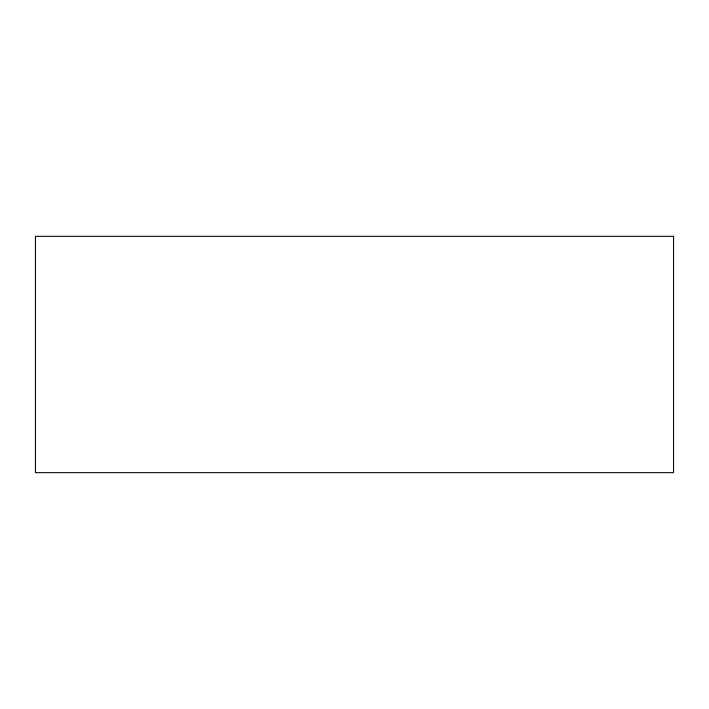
<?xml version="1.0" encoding="UTF-8"?>
<svg xmlns="http://www.w3.org/2000/svg" width="709" height="709" viewBox="0 0 709 709"><rect width="100%" height="100%" fill="white"/><g stroke="black" fill="none" stroke-linecap="round" stroke-linejoin="round"><path stroke-width="1.06" d="M673.55 236.336L35.45 236.336L35.45 472.664L673.55 472.664L673.55 236.336"/></g></svg>
